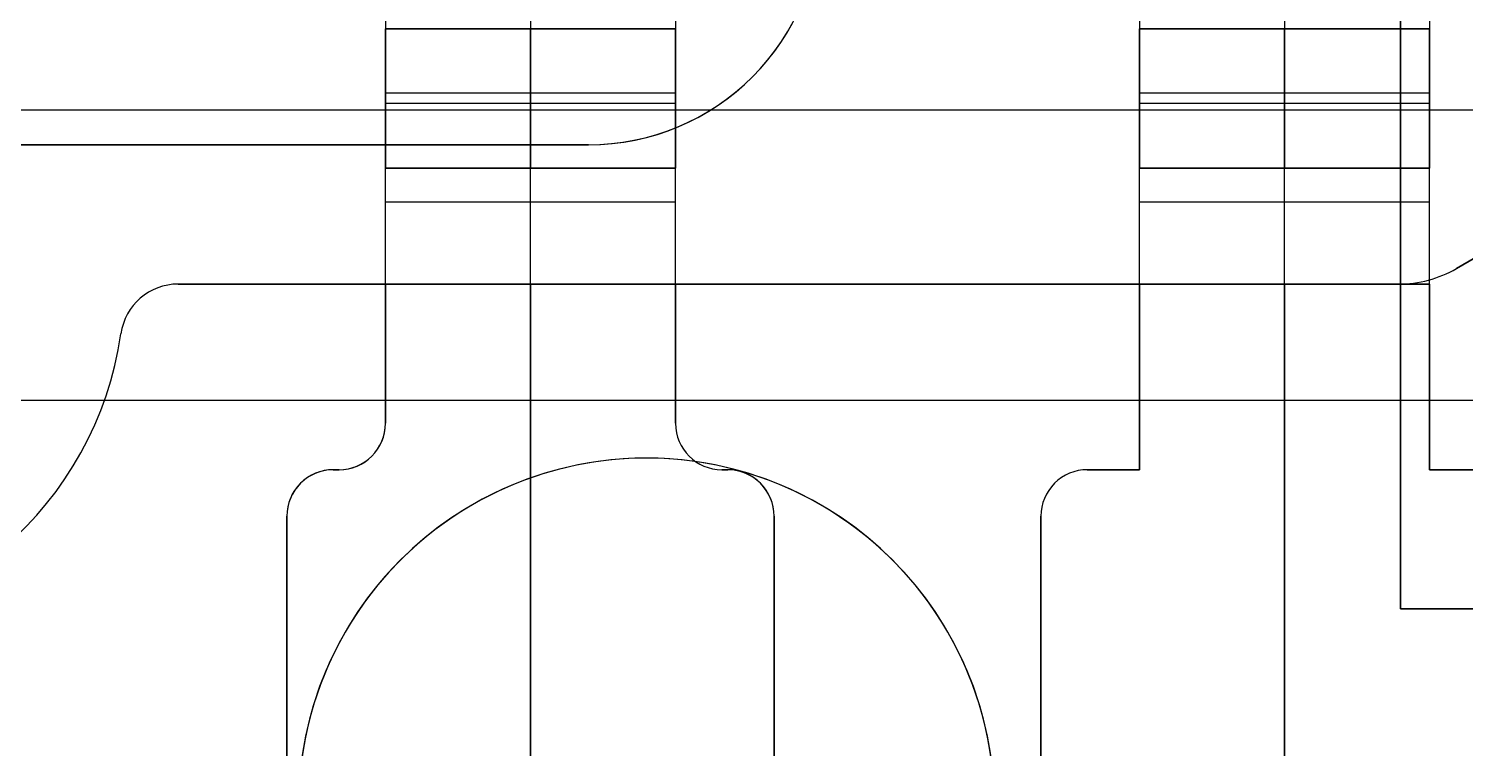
# Model space of a CAD drawing. Header units: inches. Extents: x 0 to 2.1, y -0.07 to 2.7.
# Drawn here: x 1.51093 to 1.55968, y 0.12122 to 0.14563 of the extents above; entities that cross this region are included whole.
import ezdxf

# ---------------------------------------------------------------- set-up
doc = ezdxf.new("R2010")
doc.units = ezdxf.units.IN
doc.header["$LTSCALE"] = 0.0393700787401575
doc.header["$MEASUREMENT"] = 0
doc.layers.add('freetronics11$components', color=254, linetype='Continuous', true_color=0xe6e6e6)

msp = doc.modelspace()

# ---------------------------------------------------------------- linework, layer by layer
at = {"layer": 'freetronics11$components', "color": 254, "true_color": 0xe6e6e6}
for p, q in [((1.557480314960629, 0.1495643996199298, -0.1516474533226435), (1.557480314960629, 0.1259423523758353, -0.1516474533226435)), ((1.557480314960629, 0.1495643996199298, -0.1634584769446907), (1.557480314960629, 0.1259423523758353, -0.1634584769446907)), ((1.557480314960629, 0.1495643996199298, -0.1516474533226435), (1.557480314960629, 0.1259423523758353, -0.1516474533226435)), ((1.557480314960629, 0.1259423523758353, -0.1634584769446907), (1.557480314960629, 0.1495643996199298, -0.1634584769446907)), ((1.557480314960629, 0.1495643996199298, -0.1575529651336679), (1.557480314960629, 0.1259423523758353, -0.1575529651336679)), ((1.523031496062992, 0.145627391745914, -0.115033280094297), (1.523031496062992, 0.145627391745914, -0.0721198942675254)), ((1.523031496062992, 0.145627391745914, -0.0935765871809112), (1.523031496062992, 0.1409029822970951, -0.0935765871809112)), ((1.532874015748031, 0.145627391745914, -0.115033280094297), (1.523031496062992, 0.145627391745914, -0.115033280094297)), ((1.532874015748031, 0.145627391745914, -0.0721198942675254), (1.523031496062992, 0.145627391745914, -0.0721198942675254)), ((1.532874015748031, 0.145627391745914, -0.115033280094297), (1.523031496062992, 0.145627391745914, -0.115033280094297)), ((1.523031496062992, 0.145627391745914, -0.115033280094297), (1.523031496062992, 0.145627391745914, -0.0721198942675254)), ((1.523031496062992, 0.145627391745914, -0.0721198942675254), (1.532874015748031, 0.145627391745914, -0.0721198942675254)), ((1.523031496062992, 0.145627391745914, -0.0935765871809112), (1.53287401574803, 0.145627391745914, -0.0935765871809112)), ((1.527952755905511, 0.145627391745914, -0.115033280094297), (1.527952755905511, 0.145627391745914, -0.0721198942675254)), ((1.532874015748031, 0.145627391745914, -0.0721198942675254), (1.532874015748031, 0.145627391745914, -0.115033280094297)), ((1.532874015748031, 0.1409029822970951, -0.0935765871809112), (1.532874015748031, 0.145627391745914, -0.0935765871809112)), ((1.532874015748031, 0.145627391745914, -0.0721198942675254), (1.532874015748031, 0.145627391745914, -0.115033280094297)), ((1.548622047244094, 0.145627391745914, -0.115033280094297), (1.548622047244094, 0.145627391745914, -0.0721198942675254)), ((1.548622047244094, 0.1456273917459141, -0.0935765871809112), (1.548622047244094, 0.1409029822970952, -0.0935765871809112)), ((1.558464566929133, 0.145627391745914, -0.115033280094297), (1.548622047244094, 0.145627391745914, -0.115033280094297)), ((1.558464566929133, 0.145627391745914, -0.115033280094297), (1.548622047244094, 0.145627391745914, -0.115033280094297)), ((1.548622047244094, 0.145627391745914, -0.115033280094297), (1.548622047244094, 0.145627391745914, -0.0721198942675254)), ((1.548622047244094, 0.145627391745914, -0.0721198942675254), (1.558464566929133, 0.145627391745914, -0.0721198942675254)), ((1.548622047244105, 0.145627391745914, -0.0935765871809112), (1.558464566929121, 0.145627391745914, -0.0935765871809112)), ((1.558464566929133, 0.145627391745914, -0.0721198942675254), (1.548622047244094, 0.145627391745914, -0.0721198942675254)), ((1.553543307086614, 0.145627391745914, -0.115033280094297), (1.553543307086614, 0.145627391745914, -0.0721198942675254)), ((1.558464566929133, 0.145627391745914, -0.0721198942675254), (1.558464566929133, 0.145627391745914, -0.115033280094297)), ((1.558464566929133, 0.1409029822970952, -0.0935765871809112), (1.558464566929133, 0.145627391745914, -0.0935765871809112)), ((1.558464566929133, 0.145627391745914, -0.0721198942675254), (1.558464566929133, 0.145627391745914, -0.115033280094297)), ((1.535489029773123, 0.143996629689328, -0.1634584769446923), (1.535489029773123, 0.143996629689328, -0.1516474533226439)), ((1.53287401574803, 0.1434398526962666, -0.0659953473438625), (1.523031496062993, 0.1434398526962666, -0.0659953473438625)), ((1.558464566929121, 0.1434398526962666, -0.0659953473438625), (1.548622047244107, 0.1434398526962666, -0.0659953473438625)), ((1.38523622047244, 0.142871486234103, -0.1516474533226435), (1.619488188976377, 0.142871486234103, -0.1516474533226435)), ((1.53287401574803, 0.1430905213467425, -0.1211578270179599), (1.523031496062993, 0.1430905213467425, -0.1211578270179599)), ((1.558464566929121, 0.1430905213467425, -0.1211578270179599), (1.548622047244107, 0.1430905213467425, -0.1211578270179599)), ((1.567787618172519, 0.1423446578327212, -0.1347183194643758), (1.559377736158188, 0.1374928028244612, -0.1347183194643758)), ((1.567787618172519, 0.1423446578327212, -0.1386553273383915), (1.559377736158188, 0.1374928028244612, -0.1386553273383915)), ((1.567787618172519, 0.1423446578327212, -0.1347183194643758), (1.559377736158188, 0.1374928028244612, -0.1347183194643758)), ((1.559377736158188, 0.1374928028244612, -0.1386553273383915), (1.567787618172519, 0.1423446578327212, -0.1386553273383915)), ((1.56778761817251, 0.1423446578327194, -0.1366868234013836), (1.559377736158198, 0.1374928028244628, -0.1366868234013836)), ((1.474803149606299, 0.1416903838718983, -0.1516474533226435), (1.529921259842519, 0.1416903838718983, -0.1516474533226435)), ((1.474803149606299, 0.1416903838718983, -0.1634584769446907), (1.529921259842519, 0.1416903838718983, -0.1634584769446907)), ((1.529921259842519, 0.1416903838718983, -0.1516474533226435), (1.474803149606299, 0.1416903838718983, -0.1516474533226435)), ((1.474803149606299, 0.1416903838718983, -0.1634584769446907), (1.529921259842519, 0.1416903838718983, -0.1634584769446907)), ((1.529921259842519, 0.1416903838718983, -0.1575529651336679), (1.474803149606299, 0.1416903838718983, -0.1575529651336679)), ((1.529921259842519, 0.1416903838718983, -0.1634584769446907), (1.529921259842519, 0.1416903838718983, -0.1516474533226435)), ((1.529921259842519, 0.1416903838718983, -0.1634584769446907), (1.529921259842519, 0.1416903838718983, -0.1516474533226435)), ((1.523031496062992, 0.1409029822970951, -0.0721198942675254), (1.523031496062992, 0.1409029822970951, -0.115033280094297)), ((1.532874015748031, 0.1409029822970951, -0.115033280094297), (1.523031496062992, 0.1409029822970951, -0.115033280094297)), ((1.532874015748031, 0.1409029822970951, -0.0721198942675254), (1.523031496062992, 0.1409029822970951, -0.0721198942675254)), ((1.523031496062992, 0.1409029822970951, -0.0721198942675254), (1.523031496062992, 0.1409029822970951, -0.115033280094297)), ((1.523031496062992, 0.1409029822970951, -0.115033280094297), (1.532874015748031, 0.1409029822970951, -0.115033280094297)), ((1.523031496062992, 0.1409029822970951, -0.0935765871809111), (1.53287401574803, 0.1409029822970951, -0.0935765871809111)), ((1.532874015748031, 0.1409029822970951, -0.0721198942675254), (1.523031496062992, 0.1409029822970951, -0.0721198942675254)), ((1.527952755905511, 0.1409029822970951, -0.0721198942675254), (1.527952755905511, 0.1409029822970951, -0.1150332800942969)), ((1.532874015748031, 0.1409029822970951, -0.115033280094297), (1.532874015748031, 0.1409029822970951, -0.0721198942675254)), ((1.532874015748031, 0.1409029822970951, -0.115033280094297), (1.532874015748031, 0.1409029822970951, -0.0721198942675254)), ((1.548622047244094, 0.1409029822970951, -0.0721198942675254), (1.548622047244094, 0.1409029822970951, -0.115033280094297)), ((1.558464566929133, 0.1409029822970951, -0.0721198942675254), (1.548622047244094, 0.1409029822970951, -0.0721198942675254)), ((1.558464566929133, 0.1409029822970951, -0.0721198942675254), (1.548622047244094, 0.1409029822970951, -0.0721198942675254)), ((1.548622047244094, 0.1409029822970951, -0.0721198942675254), (1.548622047244094, 0.1409029822970951, -0.115033280094297)), ((1.548622047244094, 0.1409029822970951, -0.115033280094297), (1.558464566929133, 0.1409029822970951, -0.115033280094297)), ((1.548622047244105, 0.1409029822970951, -0.0935765871809111), (1.558464566929121, 0.1409029822970951, -0.0935765871809111)), ((1.558464566929133, 0.1409029822970951, -0.115033280094297), (1.548622047244094, 0.1409029822970951, -0.115033280094297)), ((1.553543307086614, 0.1409029822970951, -0.0721198942675254), (1.553543307086614, 0.1409029822970951, -0.1150332800942969)), ((1.558464566929133, 0.1409029822970951, -0.115033280094297), (1.558464566929133, 0.1409029822970951, -0.0721198942675254)), ((1.558464566929133, 0.1409029822970951, -0.115033280094297), (1.558464566929133, 0.1409029822970951, -0.0721198942675254)), ((1.523031496062993, 0.1397498593883804, -0.1178171650595987), (1.53287401574803, 0.1397498593883804, -0.1178171650595987)), ((1.548622047244106, 0.1397498593883804, -0.1178171650595987), (1.558464566929121, 0.1397498593883804, -0.1178171650595987)), ((1.557480314960629, 0.1377533759978826, -0.151647453322645), (1.557480314960629, 0.1377533759978826, -0.1634584769446908)), ((1.559377736158188, 0.1374928028244612, -0.1347183194643758), (1.559377736158188, 0.1374928028244612, -0.1386553273383915)), ((1.559377736158188, 0.1374928028244612, -0.1347183194643758), (1.559377736158188, 0.1374928028244612, -0.1386553273383915)), ((1.558428688209965, 0.1370999614954414, -0.1386553273383912), (1.558428688209965, 0.1370999614954414, -0.1347183194643761)), ((1.557410324923976, 0.1369659744230794, -0.1347183194643758), (1.516000400059598, 0.1369659744230794, -0.1347183194643758)), ((1.557410324923976, 0.1369659744230794, -0.1386553273383915), (1.516000400059598, 0.1369659744230794, -0.1386553273383915)), ((1.516000400059598, 0.1369659744230794, -0.1347183194643758), (1.516000400059598, 0.1369659744230794, -0.1386553273383915)), ((1.516000400059598, 0.1369659744230794, -0.1386553273383915), (1.557410324923976, 0.1369659744230794, -0.1386553273383915)), ((1.557410324923976, 0.1369659744230794, -0.1347183194643758), (1.516000400059598, 0.1369659744230794, -0.1347183194643758)), ((1.557410324923985, 0.1369659744230794, -0.1366868234013836), (1.516000400059604, 0.1369659744230794, -0.1366868234013836)), ((1.516000400059598, 0.1369659744230794, -0.1386553273383915), (1.516000400059598, 0.1369659744230794, -0.1347183194643758)), ((1.523031496062992, 0.1322415649742605, -0.1236946974171316), (1.523031496062992, 0.1369659744230794, -0.1236946974171316)), ((1.523031496062992, 0.1369659744230794, -0.1236946974171316), (1.532874015748031, 0.1369659744230794, -0.1236946974171316)), ((1.532874015748031, 0.1369659744230794, -0.1189702879683127), (1.523031496062992, 0.1369659744230794, -0.1189702879683127)), ((1.523031496062992, 0.1369659744230794, -0.1189702879683127), (1.523031496062992, 0.1322415649742605, -0.1189702879683127)), ((1.523031496062992, 0.1322415649742605, -0.1236946974171316), (1.523031496062992, 0.1369659744230794, -0.1236946974171316)), ((1.523031496062992, 0.1369659744230794, -0.1189702879683127), (1.523031496062992, 0.1322415649742605, -0.1189702879683127)), ((1.523031496062992, 0.1369659744230794, -0.1236946974171316), (1.532874015748031, 0.1369659744230794, -0.1236946974171316)), ((1.523031496062992, 0.1369659744230794, -0.1189702879683127), (1.532874015748031, 0.1369659744230794, -0.1189702879683127)), ((1.527952755905511, 0.0267297539506385, -0.1236946974171316), (1.527952755905511, 0.1369659744230794, -0.1236946974171316)), ((1.527952755905511, 0.1369659744230794, -0.1189702879683127), (1.527952755905511, 0.0267297539506385, -0.1189702879683127)), ((1.532874015748031, 0.1369659744230794, -0.1236946974171316), (1.532874015748031, 0.1322415649742605, -0.1236946974171316)), ((1.532874015748031, 0.1322415649742605, -0.1189702879683127), (1.532874015748031, 0.1369659744230794, -0.1189702879683127)), ((1.532874015748031, 0.1322415649742605, -0.1189702879683127), (1.532874015748031, 0.1369659744230794, -0.1189702879683127)), ((1.532874015748031, 0.1369659744230794, -0.1236946974171316), (1.532874015748031, 0.1322415649742605, -0.1236946974171316)), ((1.558464566929133, 0.1369659744230794, -0.1189702879683127), (1.548622047244094, 0.1369659744230794, -0.1189702879683127)), ((1.548622047244094, 0.1369659744230794, -0.1189702879683127), (1.548622047244094, 0.1306667618246541, -0.1189702879683127)), ((1.548622047244094, 0.1306667618246541, -0.1236946974171316), (1.548622047244094, 0.1369659744230794, -0.1236946974171316)), ((1.548622047244094, 0.1369659744230794, -0.1236946974171316), (1.558464566929133, 0.1369659744230794, -0.1236946974171316)), ((1.548622047244094, 0.1369659744230794, -0.1189702879683127), (1.548622047244094, 0.1306667618246541, -0.1189702879683127)), ((1.548622047244094, 0.1306667618246541, -0.1236946974171316), (1.548622047244094, 0.1369659744230794, -0.1236946974171316)), ((1.548622047244094, 0.1369659744230794, -0.1189702879683127), (1.558464566929133, 0.1369659744230794, -0.1189702879683127)), ((1.548622047244094, 0.1369659744230794, -0.1236946974171316), (1.558464566929133, 0.1369659744230794, -0.1236946974171316)), ((1.553543307086614, 0.1369659744230794, -0.1189702879683127), (1.553543307086614, 0.0267297539506385, -0.1189702879683127)), ((1.553543307086614, 0.0267297539506385, -0.1236946974171316), (1.553543307086614, 0.1369659744230794, -0.1236946974171316)), ((1.557410324923976, 0.1369659744230794, -0.1386553273383915), (1.557410324923976, 0.1369659744230794, -0.1347183194643758)), ((1.557410324923976, 0.1369659744230794, -0.1386553273383915), (1.557410324923976, 0.1369659744230794, -0.1347183194643758)), ((1.558464566929133, 0.1306667618246541, -0.1189702879683127), (1.558464566929133, 0.1369659744230794, -0.1189702879683127)), ((1.558464566929133, 0.1369659744230794, -0.1236946974171316), (1.558464566929133, 0.1306667618246541, -0.1236946974171316)), ((1.558464566929133, 0.1369659744230794, -0.1236946974171316), (1.558464566929133, 0.1306667618246541, -0.1236946974171316)), ((1.558464566929133, 0.1306667618246541, -0.1189702879683127), (1.558464566929133, 0.1369659744230794, -0.1189702879683127)), ((1.514711711731433, 0.136485519592407, -0.1386553273383912), (1.514711711731433, 0.136485519592407, -0.1347183194643761)), ((1.514052086440283, 0.1352786853342172, -0.1347183194643758), (1.514052086440283, 0.1352786853342172, -0.1386553273383915)), ((1.514052086440283, 0.1352786853342172, -0.1347183194643758), (1.514052086440283, 0.1352786853342172, -0.1386553273383915)), ((1.523031496062992, 0.1322415649742605, -0.1189702879683127), (1.523031496062992, 0.1322415649742605, -0.1236946974171316)), ((1.523031496062992, 0.1322415649742605, -0.1189702879683127), (1.523031496062992, 0.1322415649742605, -0.1236946974171316)), ((1.532874015748031, 0.1322415649742605, -0.1236946974171316), (1.532874015748031, 0.1322415649742605, -0.1189702879683127)), ((1.532874015748031, 0.1322415649742605, -0.1236946974171316), (1.532874015748031, 0.1322415649742605, -0.1189702879683127)), ((1.521259842519685, 0.1306667618246541, -0.1236946974171316), (1.521456692913385, 0.1306667618246541, -0.1236946974171316)), ((1.521259842519685, 0.1306667618246541, -0.1236946974171316), (1.521259842519685, 0.1306667618246541, -0.1189702879683127)), ((1.521456692913385, 0.1306667618246541, -0.1189702879683127), (1.521259842519685, 0.1306667618246541, -0.1189702879683127)), ((1.521259842519685, 0.1306667618246541, -0.1189702879683127), (1.521259842519685, 0.1306667618246541, -0.1236946974171316)), ((1.521259842519685, 0.1306667618246541, -0.1236946974171316), (1.521456692913385, 0.1306667618246541, -0.1236946974171316)), ((1.521456692913385, 0.1306667618246541, -0.1189702879683127), (1.521259842519685, 0.1306667618246541, -0.1189702879683127)), ((1.521456692913385, 0.1306667618246541, -0.1213324926927222), (1.521259842519685, 0.1306667618246541, -0.1213324926927222)), ((1.521358267716535, 0.1306667618246541, -0.1189702879683128), (1.521358267716535, 0.1306667618246541, -0.1236946974171317)), ((1.521456692913385, 0.1306667618246541, -0.1236946974171316), (1.521456692913385, 0.1306667618246541, -0.1189702879683127)), ((1.521456692913385, 0.1306667618246541, -0.1236946974171316), (1.521456692913385, 0.1306667618246541, -0.1189702879683127)), ((1.522570246899506, 0.1311280109881399, -0.1236946974171305), (1.522570246899506, 0.1311280109881399, -0.1189702879683142)), ((1.531889763779527, 0.1310604626120558, -0.1386553273383915), (1.531889763779527, 0.1310604626120558, -0.1347183194643758)), ((1.531889763779527, 0.1310604626120558, -0.1347183194643758), (1.531889763779527, 0.1310604626120558, -0.1386553273383915)), ((1.533335264911516, 0.1311280109881401, -0.1236946974171305), (1.533335264911516, 0.1311280109881401, -0.1189702879683142)), ((1.534448818897637, 0.1306667618246541, -0.1236946974171316), (1.534645669291338, 0.1306667618246541, -0.1236946974171316)), ((1.534645669291338, 0.1306667618246541, -0.1189702879683127), (1.534448818897637, 0.1306667618246541, -0.1189702879683127)), ((1.534448818897637, 0.1306667618246541, -0.1189702879683127), (1.534448818897637, 0.1306667618246541, -0.1236946974171316)), ((1.534645669291338, 0.1306667618246541, -0.1189702879683127), (1.534448818897637, 0.1306667618246541, -0.1189702879683127)), ((1.534448818897637, 0.1306667618246541, -0.1189702879683127), (1.534448818897637, 0.1306667618246541, -0.1236946974171316)), ((1.534448818897637, 0.1306667618246541, -0.1236946974171316), (1.534645669291338, 0.1306667618246541, -0.1236946974171316)), ((1.534645669291338, 0.1306667618246541, -0.1213324926927222), (1.534448818897637, 0.1306667618246541, -0.1213324926927222)), ((1.534547244094488, 0.1306667618246541, -0.1189702879683128), (1.534547244094488, 0.1306667618246541, -0.1236946974171317)), ((1.534645669291338, 0.1306667618246541, -0.1236946974171316), (1.534645669291338, 0.1306667618246541, -0.1189702879683127)), ((1.534645669291338, 0.1306667618246541, -0.1189702879683127), (1.534645669291338, 0.1306667618246541, -0.1236946974171316)), ((1.546850393700787, 0.1306667618246541, -0.1236946974171316), (1.546850393700787, 0.1306667618246541, -0.1189702879683127)), ((1.548622047244094, 0.1306667618246541, -0.1189702879683127), (1.546850393700787, 0.1306667618246541, -0.1189702879683127)), ((1.546850393700787, 0.1306667618246541, -0.1189702879683127), (1.546850393700787, 0.1306667618246541, -0.1236946974171316)), ((1.546850393700787, 0.1306667618246541, -0.1236946974171316), (1.548622047244094, 0.1306667618246541, -0.1236946974171316)), ((1.548622047244094, 0.1306667618246541, -0.1189702879683127), (1.546850393700787, 0.1306667618246541, -0.1189702879683127)), ((1.548622047244084, 0.1306667618246541, -0.1213324926927222), (1.546850393700796, 0.1306667618246541, -0.1213324926927222)), ((1.546850393700787, 0.1306667618246541, -0.1236946974171316), (1.548622047244094, 0.1306667618246541, -0.1236946974171316)), ((1.54773622047244, 0.1306667618246541, -0.1189702879683128), (1.54773622047244, 0.1306667618246541, -0.1236946974171317)), ((1.548622047244094, 0.1306667618246541, -0.1236946974171316), (1.548622047244094, 0.1306667618246541, -0.1189702879683127)), ((1.548622047244094, 0.1306667618246541, -0.1189702879683127), (1.548622047244094, 0.1306667618246541, -0.1236946974171316)), ((1.56023622047244, 0.1306667618246541, -0.1189702879683127), (1.558464566929133, 0.1306667618246541, -0.1189702879683127)), ((1.558464566929133, 0.1306667618246541, -0.1236946974171316), (1.56023622047244, 0.1306667618246541, -0.1236946974171316)), ((1.56023622047244, 0.1306667618246541, -0.1189702879683127), (1.558464566929133, 0.1306667618246541, -0.1189702879683127)), ((1.558464566929133, 0.1306667618246541, -0.1189702879683127), (1.558464566929133, 0.1306667618246541, -0.1236946974171316)), ((1.558464566929133, 0.1306667618246541, -0.1236946974171316), (1.56023622047244, 0.1306667618246541, -0.1236946974171316)), ((1.560236220472431, 0.1306667618246541, -0.1213324926927222), (1.558464566929142, 0.1306667618246541, -0.1213324926927222)), ((1.558464566929133, 0.1306667618246541, -0.1236946974171316), (1.558464566929133, 0.1306667618246541, -0.1189702879683127)), ((1.559350393700787, 0.1306667618246541, -0.1189702879683128), (1.559350393700786, 0.1306667618246541, -0.1236946974171317)), ((1.520146288533564, 0.1302055126611685, -0.1236946974171305), (1.520146288533564, 0.1302055126611685, -0.1189702879683142)), ((1.535759223277458, 0.1302055126611685, -0.118970287968314), (1.535759223277458, 0.1302055126611685, -0.1236946974171302)), ((1.545736839714666, 0.1302055126611685, -0.1236946974171305), (1.545736839714666, 0.1302055126611685, -0.1189702879683142)), ((1.519685039370078, 0.0267297539506384, -0.1236946974171316), (1.519685039370078, 0.1290919586750479, -0.1236946974171316)), ((1.519685039370078, 0.1290919586750479, -0.1189702879683127), (1.519685039370078, 0.1290919586750479, -0.1236946974171316)), ((1.519685039370078, 0.1290919586750479, -0.1189702879683127), (1.519685039370078, 0.0267297539506384, -0.1189702879683127)), ((1.519685039370078, 0.1290919586750479, -0.1236946974171316), (1.519685039370078, 0.1290919586750479, -0.1189702879683127)), ((1.519685039370078, 0.1290919586750479, -0.1189702879683127), (1.519685039370078, 0.0267297539506384, -0.1189702879683127)), ((1.519685039370078, 0.0267297539506384, -0.1236946974171316), (1.519685039370078, 0.1290919586750479, -0.1236946974171316)), ((1.536220472440944, 0.1290919586750479, -0.1236946974171316), (1.536220472440944, 0.0267297539506384, -0.1236946974171316)), ((1.536220472440944, 0.0267297539506384, -0.1189702879683127), (1.536220472440944, 0.1290919586750479, -0.1189702879683127)), ((1.536220472440944, 0.1290919586750479, -0.1236946974171316), (1.536220472440944, 0.1290919586750479, -0.1189702879683127)), ((1.536220472440944, 0.1290919586750479, -0.1189702879683127), (1.536220472440944, 0.1290919586750479, -0.1236946974171316)), ((1.536220472440944, 0.1290919586750479, -0.1236946974171316), (1.536220472440944, 0.0267297539506384, -0.1236946974171316)), ((1.536220472440944, 0.0267297539506384, -0.1189702879683127), (1.536220472440944, 0.1290919586750479, -0.1189702879683127)), ((1.545275590551181, 0.1290919586750479, -0.1236946974171316), (1.545275590551181, 0.1290919586750479, -0.1189702879683127)), ((1.545275590551181, 0.1290919586750479, -0.1189702879683127), (1.545275590551181, 0.0267297539506384, -0.1189702879683127)), ((1.545275590551181, 0.0267297539506384, -0.1236946974171316), (1.545275590551181, 0.1290919586750479, -0.1236946974171316)), ((1.545275590551181, 0.1290919586750479, -0.1189702879683127), (1.545275590551181, 0.1290919586750479, -0.1236946974171316)), ((1.545275590551181, 0.1290919586750479, -0.1189702879683127), (1.545275590551181, 0.0267297539506384, -0.1189702879683127)), ((1.545275590551181, 0.0267297539506384, -0.1236946974171316), (1.545275590551181, 0.1290919586750479, -0.1236946974171316)), ((1.523804561741002, 0.1278593046682168, -0.134718319464376), (1.523804561741002, 0.1278593046682168, -0.1386553273383911)), ((1.539974965818054, 0.127859304668215, -0.134718319464376), (1.539974965818054, 0.127859304668215, -0.1386553273383911)), ((1.557480314960629, 0.1259423523758353, -0.1516474533226435), (1.568483760480511, 0.1259423523758353, -0.1516474533226435)), ((1.557480314960629, 0.1259423523758353, -0.1634584769446907), (1.574015748031496, 0.1259423523758353, -0.1634584769446907)), ((1.557480314960629, 0.1259423523758353, -0.1516474533226435), (1.557480314960629, 0.1259423523758353, -0.1634584769446907)), ((1.557480314960629, 0.1259423523758353, -0.1634584769446907), (1.574015748031496, 0.1259423523758353, -0.1634584769446907)), ((1.568483760480511, 0.1259423523758353, -0.1516474533226435), (1.557480314960629, 0.1259423523758353, -0.1516474533226435)), ((1.557480314960629, 0.1259423523758353, -0.1516474533226435), (1.557480314960629, 0.1259423523758353, -0.1634584769446907)), ((1.571249754256002, 0.1259423523758353, -0.1575529651336679), (1.557480314960618, 0.1259423523758353, -0.1575529651336679))]:
    msp.add_line(p, q, dxfattribs=at)
at = {"layer": 'freetronics11$components'}
msp.add_line((1.429527559055118, 0.1330289665490637, -0.0666080832439033), (1.5751968503937, 0.1330289665490637, -0.0666080832439033), dxfattribs=at)
at = {"layer": 'freetronics11$components', "color": 254, "true_color": 0xe6e6e6, "extrusion": (1, 0, 0)}
for centre, radius, start, end in [((0.1495643996199298, -0.0721198942675254, 1.523031496062992), 0.0086614173228346, 90, 180), ((0.1495643996199298, -0.0721198942675254, 1.523031496062992), 0.0086614173228346, 90, 180), ((0.1495643996199298, -0.0721198942675254, 1.527952755905511), 0.0086614173228347, 89.99999999999413, 180), ((0.1495643996199298, -0.0721198942675254, 1.532874015748031), 0.0086614173228346, 90, 180), ((0.1495643996199298, -0.0721198942675254, 1.532874015748031), 0.0086614173228346, 90, 180), ((0.1495643996199298, -0.0721198942675254, 1.548622047244094), 0.0086614173228346, 90, 180), ((0.1495643996199298, -0.0721198942675254, 1.548622047244094), 0.0086614173228346, 90, 180), ((0.1495643996199298, -0.0721198942675254, 1.553543307086614), 0.0086614173228347, 89.99999999999413, 180), ((0.1495643996199298, -0.0721198942675254, 1.558464566929133), 0.0086614173228346, 90, 180), ((0.1495643996199298, -0.0721198942675254, 1.558464566929133), 0.0086614173228346, 90, 180), ((0.1369659744230794, -0.115033280094297, 1.523031496062992), 0.0086614173228346, 270, 0), ((0.1369659744230794, -0.115033280094297, 1.523031496062992), 0.0086614173228346, 270, 0), ((0.1369659744230794, -0.115033280094297, 1.527952755905511), 0.0086614173228347, 269.9999999999941, 0), ((0.1369659744230794, -0.115033280094297, 1.532874015748031), 0.0086614173228346, 270, 0), ((0.1369659744230794, -0.115033280094297, 1.532874015748031), 0.0086614173228346, 270, 0), ((0.1369659744230794, -0.115033280094297, 1.548622047244094), 0.0086614173228346, 270, 0), ((0.1369659744230794, -0.115033280094297, 1.548622047244094), 0.0086614173228346, 270, 0), ((0.1369659744230794, -0.115033280094297, 1.553543307086614), 0.0086614173228347, 269.9999999999941, 0), ((0.1369659744230794, -0.115033280094297, 1.558464566929133), 0.0086614173228346, 270, 0), ((0.1369659744230794, -0.115033280094297, 1.558464566929133), 0.0086614173228346, 270, 0), ((0.1369659744230794, -0.115033280094297, 1.523031496062992), 0.0039370078740157, 270, 0), ((0.1369659744230794, -0.115033280094297, 1.523031496062992), 0.0039370078740157, 270, 0), ((0.1369659744230794, -0.115033280094297, 1.527952755905511), 0.0039370078740157, 270, 3.0295e-12), ((0.1369659744230794, -0.115033280094297, 1.532874015748031), 0.0039370078740157, 270, 0), ((0.1369659744230794, -0.115033280094297, 1.532874015748031), 0.0039370078740157, 270, 0), ((0.1369659744230794, -0.115033280094297, 1.548622047244094), 0.0039370078740157, 270, 0), ((0.1369659744230794, -0.115033280094297, 1.548622047244094), 0.0039370078740157, 270, 0), ((0.1369659744230794, -0.115033280094297, 1.553543307086614), 0.0039370078740157, 270, 3.0295e-12), ((0.1369659744230794, -0.115033280094297, 1.558464566929133), 0.0039370078740157, 270, 0), ((0.1369659744230794, -0.115033280094297, 1.558464566929133), 0.0039370078740157, 270, 0)]:
    msp.add_arc(centre, radius, start, end, dxfattribs=at)
at = {"layer": 'freetronics11$components', "color": 254, "true_color": 0xe6e6e6}
for centre, radius, start, end in [((1.529921259842519, 0.1495643996199298, -0.1516474533226435), 0.0078740157480315, 270, 0), ((1.529921259842519, 0.1495643996199298, -0.1634584769446907), 0.0078740157480315, 270, 0), ((1.529921259842519, 0.1495643996199298, -0.1516474533226435), 0.0078740157480315, 270, 0), ((1.529921259842519, 0.1495643996199298, -0.1634584769446907), 0.0078740157480315, 270, 0), ((1.529921259842519, 0.1495643996199298, -0.1575529651336679), 0.0078740157480315, 270, 5.857e-12), ((1.557410324923976, 0.1409029822970951, -0.1347183194643758), 0.0039370078740158, 270, 299.9816393688499), ((1.557410324923976, 0.1409029822970951, -0.1386553273383915), 0.0039370078740158, 270, 299.9816393688499), ((1.557410324923976, 0.1409029822970951, -0.1347183194643758), 0.0039370078740158, 270, 299.9816393688499), ((1.557410324923976, 0.1409029822970951, -0.1386553273383915), 0.0039370078740158, 270, 299.9816393688499), ((1.557410324923976, 0.1409029822970951, -0.1366868234013836), 0.0039370078740157, 270, 299.9816393688501), ((1.516000400059598, 0.1349974704860715, -0.1347183194643758), 0.0019685039370079, 90, 171.7867892982621), ((1.516000400059598, 0.1349974704860715, -0.1386553273383915), 0.0019685039370079, 90, 171.7867892982621), ((1.516000400059598, 0.1349974704860715, -0.1347183194643758), 0.0019685039370079, 90, 171.7867892982621), ((1.516000400059598, 0.1349974704860715, -0.1386553273383915), 0.0019685039370079, 90, 171.7867892982645), ((1.516000400059598, 0.1349974704860715, -0.1366868234013836), 0.0019685039370079, 90, 171.7867892982894), ((1.502362204724409, 0.1369659744230794, -0.1347183194643758), 0.0118110236220469, 188.2132107017415, 351.7867892982644), ((1.502362204724409, 0.1369659744230794, -0.1386553273383915), 0.0118110236220469, 188.2132107017415, 351.7867892982644), ((1.502362204724409, 0.1369659744230794, -0.1386553273383915), 0.0118110236220469, 188.2132107017415, 351.7867892982644), ((1.502362204724409, 0.1369659744230794, -0.1347183194643758), 0.0118110236220469, 188.2132107017357, 351.7867892982584), ((1.502362204724409, 0.1369659744230794, -0.1366868234013836), 0.0118110236220472, 188.2132107017235, 351.7867892982765), ((1.521456692913385, 0.1322415649742605, -0.1236946974171316), 0.0015748031496063, 270, 0), ((1.521456692913385, 0.1322415649742605, -0.1189702879683127), 0.0015748031496063, 270, 0), ((1.521456692913385, 0.1322415649742605, -0.1236946974171316), 0.0015748031496063, 270, 0), ((1.521456692913385, 0.1322415649742605, -0.1189702879683127), 0.0015748031496063, 270, 0), ((1.521456692913385, 0.1322415649742605, -0.1213324926927222), 0.0015748031496063, 270, 3.0295e-12), ((1.534448818897637, 0.1322415649742605, -0.1236946974171316), 0.0015748031496063, 180, 270), ((1.534448818897637, 0.1322415649742605, -0.1189702879683127), 0.0015748031496063, 180, 270), ((1.534448818897637, 0.1322415649742605, -0.1236946974171316), 0.0015748031496063, 180, 270), ((1.534448818897637, 0.1322415649742605, -0.1189702879683127), 0.0015748031496063, 180, 270), ((1.534448818897637, 0.1322415649742605, -0.1213324926927222), 0.0015748031496063, 180, 270), ((1.521259842519685, 0.1290919586750479, -0.1236946974171316), 0.0015748031496063, 90, 180), ((1.521259842519685, 0.1290919586750479, -0.1189702879683127), 0.0015748031496063, 90, 180.000000000001), ((1.521259842519685, 0.1290919586750479, -0.1236946974171316), 0.0015748031496063, 90, 180), ((1.521259842519685, 0.1290919586750479, -0.1213324926927222), 0.0015748031496062, 90, 180.000000000003), ((1.521259842519685, 0.1290919586750479, -0.1189702879683127), 0.0015748031496063, 90, 180.000000000001), ((1.531889763779527, 0.1192494389900085, -0.1347183194643758), 0.0118110236220472, 90, 270), ((1.531889763779527, 0.1192494389900085, -0.1386553273383915), 0.0118110236220472, 90, 270), ((1.531889763779527, 0.1192494389900085, -0.1347183194643758), 0.0118110236220472, 90, 270), ((1.531889763779527, 0.1192494389900085, -0.1386553273383915), 0.0118110236220472, 90, 270), ((1.531889763779527, 0.1192494389900085, -0.1366868234013836), 0.0118110236220473, 89.99999999998816, 270), ((1.531889763779527, 0.1192494389900085, -0.1347183194643758), 0.0118110236220472, 270, 90), ((1.531889763779527, 0.1192494389900085, -0.1386553273383915), 0.0118110236220472, 270, 90), ((1.531889763779527, 0.1192494389900085, -0.1347183194643758), 0.0118110236220472, 270, 90), ((1.531889763779527, 0.1192494389900085, -0.1386553273383915), 0.0118110236220472, 270, 90), ((1.531889763779527, 0.1192494389900085, -0.1366868234013836), 0.0118110236220473, 269.9999999999763, 89.99999999998816), ((1.534645669291338, 0.1290919586750479, -0.1236946974171316), 0.0015748031496063, 0, 90), ((1.534645669291338, 0.1290919586750479, -0.1189702879683127), 0.0015748031496063, 0, 90), ((1.534645669291338, 0.1290919586750479, -0.1236946974171316), 0.0015748031496063, 0, 90), ((1.534645669291338, 0.1290919586750479, -0.1189702879683127), 0.0015748031496063, 0, 90), ((1.534645669291338, 0.1290919586750479, -0.1213324926927222), 0.0015748031496062, 359.999999999997, 90), ((1.546850393700787, 0.1290919586750479, -0.1189702879683127), 0.0015748031496063, 90, 180.000000000001), ((1.546850393700787, 0.1290919586750479, -0.1236946974171316), 0.0015748031496063, 90, 180.000000000001), ((1.546850393700787, 0.1290919586750479, -0.1213324926927222), 0.0015748031496062, 90, 180.000000000003), ((1.546850393700787, 0.1290919586750479, -0.1189702879683127), 0.0015748031496063, 90, 180.000000000001), ((1.546850393700787, 0.1290919586750479, -0.1236946974171316), 0.0015748031496063, 90, 180.000000000001)]:
    msp.add_arc(centre, radius, start, end, dxfattribs=at)

doc.saveas('drawing.dxf')
